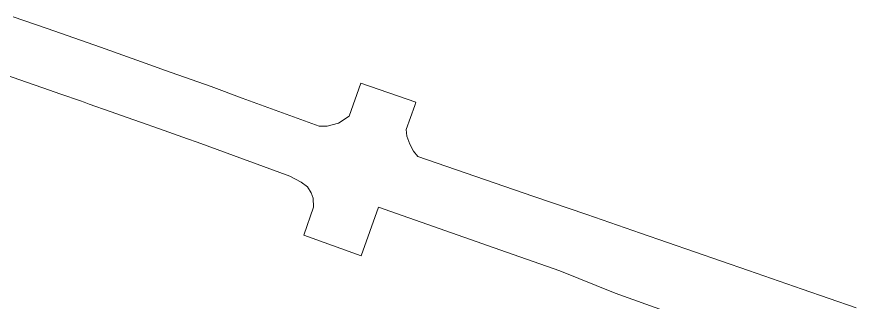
# Model space of a CAD drawing. Header units: inches. Extents: x 704148 to 723432, y 7075344 to 7101810.
# Drawn here: x 718133.3 to 718309.9, y 7086986.1 to 7087046.1 of the extents above; entities that cross this region are included whole.
import ezdxf

# ---------------------------------------------------------------- set-up
doc = ezdxf.new("R2010")
doc.units = ezdxf.units.IN
doc.header["$MEASUREMENT"] = 0
doc.layers.add('gisdb.gisadmin', color=7, linetype='Continuous', lineweight=9, true_color=0xccf5fc)

msp = doc.modelspace()

# ---------------------------------------------------------------- linework, layer by layer
at = {"layer": 'gisdb.gisadmin'}
for points in [[(718132.5, 7087046.13), (718139.66, 7087043.67), (718150.88, 7087039.78), (718162.26, 7087035.68), (718164.3259, 7087034.9363), (718174.1707, 7087031.4599), (718180.66, 7087029.05), (718196.8995, 7087023.17), (718198.58, 7087023.17), (718200.98, 7087023.77), (718203.22, 7087025.25), (718205.6852, 7087032.1747), (718217.2519, 7087028.168), (718217.01, 7087027.49), (718215.21, 7087022.45), (718215.32, 7087021), (718215.95, 7087019.37), (718216.73, 7087017.87), (718217.65, 7087016.77), (718241.83, 7087008.44), (718253.19, 7087004.53), (718264.53, 7087000.63), (718275.88, 7086996.72), (718287.22, 7086992.8), (718298.56, 7086988.89), (718309.91, 7086984.96)], [(718270.34, 7086984), (718259.21, 7086988.05), (718247.55, 7086992.73), (718236.31, 7086996.67), (718209.38, 7087006.11), (718205.7111, 7086995.8856), (718193.6725, 7087000.2071), (718195.7, 7087006.09), (718195.62, 7087008.01), (718195.22, 7087009.13), (718194.42, 7087010.41), (718193.1, 7087011.33), (718190.74, 7087012.61), (718171.2117, 7087019.7767), (718169.214, 7087020.4959), (718163.32, 7087022.57), (718159.2956, 7087023.985), (718157.8939, 7087024.478), (718152.94, 7087026.22), (718148.4713, 7087027.7914), (718147.4078, 7087028.1653), (718146.6414, 7087028.4348), (718142.56, 7087029.87), (718138.7189, 7087031.2072), (718135.3129, 7087032.3929), (718131.07, 7087033.87)]]:
    msp.add_lwpolyline(points, dxfattribs=at)

doc.saveas('drawing.dxf')
